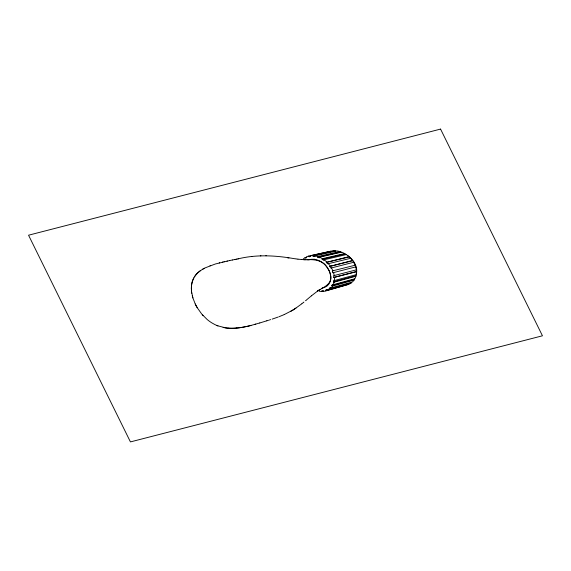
<?xml version="1.0" encoding="UTF-8"?>
<svg xmlns="http://www.w3.org/2000/svg" width="571" height="571" viewBox="0 0 571 571"><rect width="100%" height="100%" fill="white"/><g stroke="black" fill="none" stroke-linecap="round" stroke-linejoin="round"><path stroke-width="0.86" d="M356.247 274.658L355.911 276.236L334.106 282.167L333.407 281.867L333.7 280.254L334.406 280.547L356.275 274.651L356.404 269.726M356.361 274.087C358.217 266.107 352.828 258.577 346.269 254.587L324.057 259.776L323.778 260.347L322.144 259.27L322.415 258.699L344.606 253.56L346.212 254.595M344.599 253.567A23.233 15.36 -4.6 0 0 341.622 252.154L319.482 257.207L319.389 257.864L317.662 257.214L317.754 256.565L339.852 251.554L341.244 252.239M356.482 271.746L333.792 277.47L333.607 275.693L356.375 269.855M354.584 278.834L354.07 280.068L332.45 286.064A16.352 10.813 -4.6 0 1 330.837 288.048L330.288 287.484L329.174 288.441L329.71 289.005L351.129 282.995L351.343 282.31M192.577 280.825L192.727 280.411A35.495 23.475 -4.6 0 1 193.919 277.791L194.14 277.399A31.284 20.692 -4.6 0 1 194.847 276.278A29.878 19.757 -4.6 0 1 195.71 275.094A28.736 19.007 -4.6 0 1 196.067 274.658L196.188 274.508A28.386 18.772 -4.6 0 1 196.567 274.08L196.774 273.859M347.418 284.686L325.777 290.925A9.236 6.103 -4.6 0 1 323.529 291.353L323.286 290.696L321.716 290.789L321.958 291.438L323.414 291.032M332.45 286.064L331.808 285.614L332.55 284.279L333.2 284.729L354.884 278.748A24.746 16.366 -4.6 0 0 355.904 276.236M196.638 274.009L197.116 273.495A26.944 17.815 -4.6 0 1 197.794 272.831A28.079 18.572 -4.6 0 1 200.078 270.94L202.648 269.248A34.253 22.647 -4.6 0 1 204.404 268.27A36.18 23.925 -4.6 0 1 205.36 267.785L215.367 263.988L229.699 260.533M326.284 262.403L348.952 256.672L350.694 258.292L327.704 263.838L326.284 262.403L349.281 256.914M306.249 300.153L311.616 295.664M305.535 300.746L305.899 300.446M311.459 295.799L317.733 290.953M303.936 302.066L303.572 302.366M303.201 302.666L301.902 303.708M301.716 303.858L295.157 308.625M317.39 291.196L318.133 290.675M317.84 290.882L318.775 290.232M318.204 290.625C324.249 286.942 333.243 283.437 330.295 274.358A38.086 25.188 -4.6 0 0 326.769 266.985C322.572 259.684 312.351 259.27 306.384 259.784M295.964 308.09L293.08 309.939M319.089 290.032L319.396 289.825M294.993 308.733L293.808 309.489M319.61 289.69L320.053 289.404M293.508 309.675L292.702 310.167M292.795 310.11L292.066 310.545M292.131 310.51L284.208 314.585M291.752 310.731L290.589 311.388M321.38 288.598L322.265 288.105M322.379 288.041L324.078 287.527A7.402 4.896 -4.6 0 0 325.07 287.156C329.767 285.264 331.658 279.455 330.545 274.787A46.258 30.591 -4.6 0 0 330.338 273.902A45.437 30.049 -4.6 0 1 330.545 274.787M334.328 275.807L333.592 272.681L332.922 272.752L332.258 270.947L355.076 265.237L354.491 263.938L353.606 262.296L330.83 268.084L329.752 266.393L352.414 260.497A40.37 26.701 -4.6 0 0 350.373 258.049L350.394 258.063M283.866 314.735L278.991 316.734M325.82 290.91L325.72 290.196L327.112 289.661L327.518 290.289L348.817 284.294A11.748 7.773 -4.6 0 0 351.122 282.988M209.964 265.8L210.392 265.643M278.156 317.048L272.167 319.118M270.668 319.603L270.162 319.76M269.505 319.967L268.82 320.181M268.149 320.395L266.814 320.802M266.8 320.809L259.762 322.965M259.769 322.965L250.912 325.463A83.266 55.066 -4.6 0 1 246.501 326.505L245.216 326.769M255.772 324.142L254.587 324.478M325.72 290.196L327.19 289.782M329.174 288.441L352.321 282.038A16.638 11.006 -4.6 0 0 354.063 280.061M331.808 285.614L354.198 279.426M333.407 281.867L355.976 275.743M333.792 277.47L356.532 271.453M219.214 262.917L219.678 262.796M332.922 272.752L355.79 266.878L355.191 265.18M329.752 266.393L352.728 260.74L353.792 262.367M222.383 262.125L222.769 262.039M322.144 259.27L345.098 253.931M317.662 257.214L340.573 252.025M223.932 261.768L224.317 261.682M335.734 251.147L335.063 250.762L313.108 255.68L313.194 256.365L314.807 256.001M303.829 259.669L303.215 259.155A12.562 8.308 -4.6 0 1 305.114 257.621L305.506 258.235L306.77 257.535L306.384 256.921A9.45 6.245 -4.6 0 1 308.797 256.058L309.047 256.729L310.553 256.393L310.324 255.772L332.172 250.905A11.284 7.466 -4.6 0 1 335.063 250.769M305.121 257.621L306.613 257.285M313.194 256.365L314.878 256.543L314.792 255.858L336.804 250.912A15.61 10.321 -4.6 0 1 339.845 251.561M308.797 256.058L330.659 251.24M227.001 261.097L227.386 261.011M229.692 260.533L232.368 259.998M234.424 259.584L235.138 259.441M232.368 259.998L236.901 259.091M236.729 259.127L238.478 258.784M238.128 258.849C256.764 254.281 276.121 255.444 294.85 258.77M308.911 259.798L309.289 259.784A7.387 4.882 -4.6 0 1 310.645 259.434L311.017 259.37A7.601 5.025 -4.6 0 1 311.737 259.277C316.841 258.841 322.08 261.568 325.541 265.344A37.179 24.589 -4.6 0 1 326.962 267.021L329.11 270.533A39.977 26.437 -4.6 0 1 330.331 273.902M309.047 256.729L310.574 256.45M251.447 256.6L251.832 256.55M260.333 255.837L260.94 255.815M308.461 259.805L308.04 259.805M307.983 259.805L307.605 259.805M265.85 255.744L266.257 255.751M306.135 259.776L305.592 259.762M305.471 259.755L305.071 259.741M305.092 259.741L304.422 259.705M304.843 259.726L303.958 259.684M304.093 259.691L303.429 259.648M191.385 289.104A60.362 39.92 -4.6 0 1 191.421 286.813A48.014 31.748 -4.6 0 1 192.555 280.825A48.085 31.805 -4.6 0 0 191.442 286.813A60.969 40.32 -4.6 0 0 191.385 289.104L191.428 290.025A69.055 45.666 -4.6 0 0 191.592 291.881L192.884 297.912L195.232 303.958A93.216 61.639 -4.6 0 0 197.259 307.74L201.799 314.136L207.173 319.503A53.824 35.595 -4.6 0 0 209.457 321.28L210.057 321.709A45.951 30.391 -4.6 0 0 211.941 322.936L214.389 324.307A36.308 24.011 -4.6 0 0 216.38 325.256L216.894 325.477A33.089 21.884 -4.6 0 0 217.679 325.791L225.723 327.882A29.014 19.186 -4.6 0 0 227.436 328.089A27.793 18.379 -4.6 0 0 228.578 328.182L229.149 328.218A34.46 22.79 -4.6 0 0 235.716 328.125L236.33 328.082A34.553 22.847 -4.6 0 1 228.571 328.197M303.494 259.655L301.402 259.491M301.431 259.498L298.119 259.163M297.891 259.141L297.427 259.084M296.97 259.034L296.499 258.977M314.086 259.277L314.685 259.355M296.035 258.92L295.321 258.827M287.406 257.757L287.927 257.828M288.441 257.899L288.955 257.971M318.468 290.446L319.096 290.575L319.175 291.21A11.748 7.773 -4.6 0 0 321.958 291.446M217.944 325.891L217.679 325.791A30.363 20.078 -4.6 0 1 216.894 325.477M348.952 256.672L347.575 255.53M328.147 263.402L330.331 266.122M202.976 315.47L202.577 315.028M331.416 267.82L332.936 270.868M355.697 266.992L356.047 268.32A40.834 27.008 -4.6 0 1 356.347 270.026M192.884 297.912L192.655 297.134M192.527 296.649L192.277 295.678M191.72 292.809L191.792 293.273M250.919 325.463A83.63 55.308 -4.6 0 1 246.501 326.505M228.578 328.182A28.407 18.786 -4.6 0 1 226.873 328.032L225.723 327.882A28.314 18.722 -4.6 0 1 224.589 327.711A26.716 17.665 -4.6 0 1 223.097 327.419M197.259 307.74A93.016 61.511 -4.6 0 1 195.232 303.958M191.592 291.881A68.106 45.038 -4.6 0 1 191.428 290.025M192.734 280.411A35.902 23.739 -4.6 0 1 193.919 277.791M194.847 276.278A29.949 19.807 -4.6 0 1 195.71 275.094A27.943 18.479 -4.6 0 1 196.067 274.658M196.188 274.508A27.893 18.443 -4.6 0 1 200.15 270.875M202.648 269.248A33.646 22.248 -4.6 0 1 204.404 268.27M329.703 289.005A10.721 7.095 -4.6 0 1 327.518 290.296M334.099 282.167A25.895 17.123 -4.6 0 1 333.2 284.729M334.506 277.592A37.022 24.482 -4.6 0 1 334.413 280.547M324.057 259.776A35.416 23.418 -4.6 0 1 326.719 261.968M319.489 257.207A24.225 16.024 -4.6 0 1 322.408 258.706M314.792 255.851A15.146 10.021 -4.6 0 1 317.754 256.572M310.324 255.772A10.192 6.738 -4.6 0 1 313.108 255.68M309.96 259.591A7.309 4.839 -4.6 0 1 310.253 259.512M440.562 129.089L28.55 235.202L130.438 441.911L542.45 335.798L440.562 129.089M236.337 328.104A53.224 35.202 -4.6 0 0 245.209 326.755A53.174 35.166 -4.6 0 1 236.33 328.104"/></g></svg>
